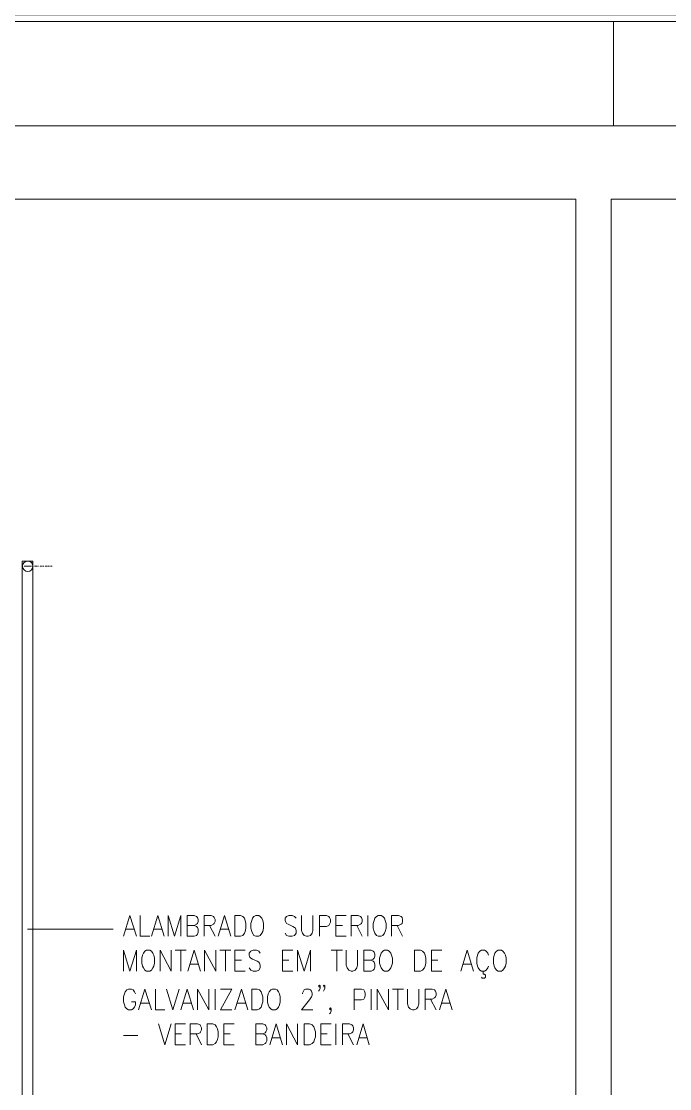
# Model space of a CAD drawing. Header units: millimetres. Extents: x 2928 to 3112, y 1220 to 1280.
# Drawn here: x 3069.41 to 3075.62, y 1270 to 1280.23 of the extents above; entities that cross this region are included whole.
import ezdxf
from ezdxf.xclip import XClip

# ---------------------------------------------------------------- set-up
doc = ezdxf.new("R2010")
doc.units = ezdxf.units.MM

# ---------------------------------------------------------------- blocks, each defined once
blk = doc.blocks.new('MF14B49E0')
at = {"color": 7, "linetype": 'Continuous', "lineweight": 9, "true_color": 0x000007}
blk.add_lwpolyline([(840.03, 593.45), (0, 593.45), (0, 0.23), (840.03, 0.23)], close=True, dxfattribs=at)

msp = doc.modelspace()

# ---------------------------------------------------------------- linework, layer by layer
at = {"color": 7, "linetype": 'Continuous', "lineweight": 20, "true_color": 0x000007}
for points in [[(3075.08179, 1280.22878), (3075.08179, 1279.22978), (3075.08179, 1279.22978)], [(3050.32489, 1258.80136), (3049.20514, 1258.80136), (3049.20514, 1278.52352), (3074.72122, 1278.52352), (3074.72122, 1258.80136), (3060.82607, 1258.80136)], [(3070.38943, 1271.46265), (3070.45062, 1271.66112), (3070.51182, 1271.46265)], [(3070.54986, 1271.66112), (3070.54986, 1271.46265), (3070.64083, 1271.46265)], [(3070.65572, 1271.46265), (3070.71692, 1271.66112), (3070.77811, 1271.46265)], [(3070.81616, 1271.46265), (3070.81616, 1271.66112), (3070.8757, 1271.46265), (3070.9369, 1271.66112), (3070.9369, 1271.46265)], [(3071.06591, 1271.56685), (3071.08906, 1271.55692), (3071.09899, 1271.547), (3071.10395, 1271.52881), (3071.10395, 1271.50069), (3071.09899, 1271.48084), (3071.08906, 1271.47092), (3071.06591, 1271.46265), (3070.99809, 1271.46265), (3070.99809, 1271.66112), (3071.06591, 1271.66112), (3071.08906, 1271.65285), (3071.09899, 1271.64293), (3071.10395, 1271.62308), (3071.10395, 1271.60489), (3071.09899, 1271.58504), (3071.08906, 1271.57677), (3071.06591, 1271.56685), (3070.99809, 1271.56685)], [(3071.16019, 1271.46265), (3071.16019, 1271.66112), (3071.228, 1271.66112), (3071.25115, 1271.65285), (3071.25777, 1271.64293), (3071.26604, 1271.62308), (3071.26604, 1271.60489), (3071.25777, 1271.58504), (3071.25115, 1271.57677), (3071.228, 1271.56685), (3071.16019, 1271.56685)], [(3071.29581, 1271.46265), (3071.35701, 1271.66112), (3071.41821, 1271.46265)], [(3072.04176, 1271.63466), (3072.02688, 1271.65285), (3072.00372, 1271.66112), (3071.97395, 1271.66112), (3071.95079, 1271.65285), (3071.93591, 1271.63466), (3071.93591, 1271.61481), (3071.94252, 1271.59662), (3071.95079, 1271.58504), (3071.96568, 1271.57677), (3072.01199, 1271.55692), (3072.02688, 1271.547), (3072.0368, 1271.53873), (3072.04176, 1271.51888), (3072.04176, 1271.49076), (3072.02688, 1271.47092), (3072.00372, 1271.46265), (3071.97395, 1271.46265), (3071.95079, 1271.47092), (3071.93591, 1271.49076)], [(3072.09469, 1271.66112), (3072.09469, 1271.51888), (3072.10461, 1271.49076), (3072.11784, 1271.47092), (3072.14265, 1271.46265), (3072.15754, 1271.46265), (3072.1807, 1271.47092), (3072.19558, 1271.49076), (3072.20385, 1271.51888), (3072.20385, 1271.66112)], [(3072.26505, 1271.46265), (3072.26505, 1271.66112), (3072.33286, 1271.66112), (3072.35602, 1271.65285), (3072.36263, 1271.64293), (3072.3709, 1271.62308), (3072.3709, 1271.59662), (3072.36263, 1271.57677), (3072.35602, 1271.56685), (3072.33286, 1271.55692), (3072.26505, 1271.55692)], [(3072.42383, 1271.46265), (3072.42383, 1271.66112), (3072.52307, 1271.66112)], [(3072.56938, 1271.46265), (3072.56938, 1271.66112), (3072.6372, 1271.66112), (3072.66035, 1271.65285), (3072.66697, 1271.64293), (3072.67524, 1271.62308), (3072.67524, 1271.60489), (3072.66697, 1271.58504), (3072.66035, 1271.57677), (3072.6372, 1271.56685), (3072.56938, 1271.56685)], [(3072.72817, 1271.66112), (3072.72817, 1271.46265), (3072.72817, 1271.46265)], [(3072.95642, 1271.46265), (3072.95642, 1271.66112), (3073.02423, 1271.66112), (3073.04739, 1271.65285), (3073.05731, 1271.64293), (3073.06227, 1271.62308), (3073.06227, 1271.60489), (3073.05731, 1271.58504), (3073.04739, 1271.57677), (3073.02423, 1271.56685), (3072.95642, 1271.56685)], [(3070.41258, 1271.52881), (3070.48867, 1271.52881), (3070.48867, 1271.52881)], [(3070.67887, 1271.52881), (3070.75496, 1271.52881), (3070.75496, 1271.52881)], [(3071.21311, 1271.56685), (3071.26604, 1271.46265), (3071.26604, 1271.46265)], [(3071.31897, 1271.52881), (3071.39505, 1271.52881), (3071.39505, 1271.52881)], [(3072.42383, 1271.56685), (3072.48503, 1271.56685), (3072.48503, 1271.56685)], [(3072.62231, 1271.56685), (3072.67524, 1271.46265), (3072.67524, 1271.46265)], [(3073.00934, 1271.56685), (3073.06227, 1271.46265), (3073.06227, 1271.46265)], [(3072.42383, 1271.46265), (3072.52307, 1271.46265), (3072.52307, 1271.46265)], [(3070.38943, 1271.12854), (3070.38943, 1271.32867), (3070.45062, 1271.12854), (3070.51182, 1271.32867), (3070.51182, 1271.12854)], [(3070.74007, 1271.12854), (3070.74007, 1271.32867), (3070.84593, 1271.12854), (3070.84593, 1271.32867)], [(3070.88397, 1271.32867), (3070.98982, 1271.32867), (3070.98982, 1271.32867)], [(3070.9369, 1271.32867), (3070.9369, 1271.12854), (3070.9369, 1271.12854)], [(3071.00636, 1271.12854), (3071.06591, 1271.32867), (3071.12711, 1271.12854)], [(3071.16515, 1271.12854), (3071.16515, 1271.32867), (3071.27431, 1271.12854), (3071.27431, 1271.32867)], [(3071.31235, 1271.32867), (3071.41821, 1271.32867), (3071.41821, 1271.32867)], [(3071.36528, 1271.32867), (3071.36528, 1271.12854), (3071.36528, 1271.12854)], [(3071.45625, 1271.12854), (3071.45625, 1271.32867), (3071.55549, 1271.32867)], [(3071.69939, 1271.2989), (3071.6845, 1271.31875), (3071.66134, 1271.32867), (3071.63157, 1271.32867), (3071.60842, 1271.31875), (3071.59353, 1271.2989), (3071.59353, 1271.28071), (3071.60015, 1271.26086), (3071.60842, 1271.25259), (3071.6233, 1271.24267), (3071.66961, 1271.22282), (3071.6845, 1271.21455), (3071.69277, 1271.20462), (3071.69939, 1271.18478), (3071.69939, 1271.15831), (3071.6845, 1271.13846), (3071.66134, 1271.12854), (3071.63157, 1271.12854), (3071.60842, 1271.13846), (3071.59353, 1271.15831)], [(3071.91275, 1271.12854), (3071.91275, 1271.32867), (3072.01199, 1271.32867)], [(3072.05665, 1271.12854), (3072.05665, 1271.32867), (3072.11784, 1271.12854), (3072.1807, 1271.32867), (3072.1807, 1271.12854)], [(3072.37917, 1271.32867), (3072.48503, 1271.32867), (3072.48503, 1271.32867)], [(3072.4321, 1271.32867), (3072.4321, 1271.12854), (3072.4321, 1271.12854)], [(3072.52307, 1271.32867), (3072.52307, 1271.18478), (3072.53134, 1271.15831), (3072.54623, 1271.13846), (3072.56938, 1271.12854), (3072.58427, 1271.12854), (3072.60743, 1271.13846), (3072.62231, 1271.15831), (3072.62893, 1271.18478), (3072.62893, 1271.32867)], [(3072.75959, 1271.2344), (3072.78109, 1271.22282), (3072.78936, 1271.21455), (3072.79763, 1271.19635), (3072.79763, 1271.16658), (3072.78936, 1271.14673), (3072.78109, 1271.13846), (3072.75959, 1271.12854), (3072.69012, 1271.12854), (3072.69012, 1271.32867), (3072.75959, 1271.32867), (3072.78109, 1271.31875), (3072.78936, 1271.31048), (3072.79763, 1271.29063), (3072.79763, 1271.27244), (3072.78936, 1271.25259), (3072.78109, 1271.24267), (3072.75959, 1271.2344), (3072.69012, 1271.2344)], [(3073.33849, 1271.12854), (3073.33849, 1271.32867), (3073.43773, 1271.32867)], [(3073.61967, 1271.12854), (3073.68086, 1271.32867), (3073.74206, 1271.12854)], [(3073.88596, 1271.28071), (3073.87934, 1271.2989), (3073.8628, 1271.31875), (3073.84792, 1271.32867), (3073.81814, 1271.32867), (3073.80326, 1271.31875), (3073.78672, 1271.2989), (3073.7801, 1271.28071), (3073.77183, 1271.25259), (3073.77183, 1271.20462), (3073.7801, 1271.17651), (3073.78672, 1271.15831), (3073.80326, 1271.13846), (3073.81814, 1271.12854), (3073.84792, 1271.12854), (3073.8628, 1271.13846), (3073.87934, 1271.15831), (3073.88596, 1271.17651)], [(3071.02787, 1271.19635), (3071.10395, 1271.19635), (3071.10395, 1271.19635)], [(3071.45625, 1271.2344), (3071.51745, 1271.2344), (3071.51745, 1271.2344)], [(3071.91275, 1271.2344), (3071.97395, 1271.2344), (3071.97395, 1271.2344)], [(3073.33849, 1271.2344), (3073.39969, 1271.2344), (3073.39969, 1271.2344)], [(3073.64282, 1271.19635), (3073.71891, 1271.19635), (3073.71891, 1271.19635)], [(3071.45625, 1271.12854), (3071.55549, 1271.12854), (3071.55549, 1271.12854)], [(3071.91275, 1271.12854), (3072.01199, 1271.12854), (3072.01199, 1271.12854)], [(3073.33849, 1271.12854), (3073.43773, 1271.12854), (3073.43773, 1271.12854)], [(3073.81814, 1271.07065), (3073.82476, 1271.06238), (3073.84792, 1271.06238), (3073.85619, 1271.07065), (3073.85619, 1271.0905), (3073.84792, 1271.10042), (3073.83303, 1271.10042), (3073.83303, 1271.12854)], [(3072.27167, 1270.9863), (3072.26505, 1270.97472), (3072.25678, 1270.9863), (3072.26505, 1270.99457), (3072.27167, 1270.9863), (3072.27167, 1270.96645), (3072.26505, 1270.94826), (3072.25678, 1270.93668)], [(3072.31798, 1270.9863), (3072.30971, 1270.97472), (3072.30309, 1270.9863), (3072.30971, 1270.99457), (3072.31798, 1270.9863), (3072.31798, 1270.96645), (3072.30971, 1270.94826), (3072.30309, 1270.93668)], [(3070.50355, 1270.91021), (3070.49528, 1270.92841), (3070.4804, 1270.94826), (3070.46551, 1270.95653), (3070.43574, 1270.95653), (3070.4192, 1270.94826), (3070.40431, 1270.92841), (3070.3977, 1270.91021), (3070.38943, 1270.88044), (3070.38943, 1270.83413), (3070.3977, 1270.80436), (3070.40431, 1270.78451), (3070.4192, 1270.76632), (3070.43574, 1270.75805), (3070.46551, 1270.75805), (3070.4804, 1270.76632), (3070.49528, 1270.78451), (3070.50355, 1270.80436), (3070.50355, 1270.83413), (3070.46551, 1270.83413)], [(3070.53332, 1270.75805), (3070.59452, 1270.95653), (3070.65572, 1270.75805)], [(3070.69376, 1270.95653), (3070.69376, 1270.75805), (3070.78473, 1270.75805)], [(3070.79962, 1270.95653), (3070.86081, 1270.75805), (3070.92201, 1270.95653)], [(3070.9369, 1270.75805), (3070.99809, 1270.95653), (3071.05929, 1270.75805)], [(3071.09899, 1270.75805), (3071.09899, 1270.95653), (3071.20484, 1270.75805), (3071.20484, 1270.95653)], [(3071.26604, 1270.95653), (3071.26604, 1270.75805), (3071.26604, 1270.75805)], [(3071.42648, 1270.75805), (3071.31897, 1270.75805), (3071.42648, 1270.95653), (3071.31897, 1270.95653)], [(3071.45625, 1270.75805), (3071.51745, 1270.95653), (3071.57864, 1270.75805)], [(3072.10461, 1270.91021), (3072.10461, 1270.91848), (3072.11288, 1270.93668), (3072.11784, 1270.94826), (3072.13273, 1270.95653), (3072.16581, 1270.95653), (3072.1807, 1270.94826), (3072.18897, 1270.93668), (3072.19558, 1270.91848), (3072.19558, 1270.89864), (3072.18897, 1270.88044), (3072.17077, 1270.85232), (3072.09469, 1270.75805), (3072.20385, 1270.75805)], [(3072.59916, 1270.75805), (3072.59916, 1270.95653), (3072.66697, 1270.95653), (3072.69012, 1270.94826), (3072.69839, 1270.93668), (3072.70501, 1270.91848), (3072.70501, 1270.89037), (3072.69839, 1270.87217), (3072.69012, 1270.86059), (3072.66697, 1270.85232), (3072.59916, 1270.85232)], [(3072.75959, 1270.95653), (3072.75959, 1270.75805), (3072.75959, 1270.75805)], [(3072.81914, 1270.75805), (3072.81914, 1270.95653), (3072.92664, 1270.75805), (3072.92664, 1270.95653)], [(3072.96469, 1270.95653), (3073.07054, 1270.95653), (3073.07054, 1270.95653)], [(3073.01761, 1270.95653), (3073.01761, 1270.75805), (3073.01761, 1270.75805)], [(3073.11024, 1270.95653), (3073.11024, 1270.81428), (3073.11851, 1270.78451), (3073.13339, 1270.76632), (3073.15655, 1270.75805), (3073.17144, 1270.75805), (3073.19459, 1270.76632), (3073.20948, 1270.78451), (3073.21609, 1270.81428), (3073.21609, 1270.95653)], [(3073.27729, 1270.75805), (3073.27729, 1270.95653), (3073.34676, 1270.95653), (3073.36826, 1270.94826), (3073.37653, 1270.93668), (3073.3848, 1270.91848), (3073.3848, 1270.89864), (3073.37653, 1270.88044), (3073.36826, 1270.87217), (3073.34676, 1270.86059), (3073.27729, 1270.86059)], [(3073.41457, 1270.75805), (3073.47577, 1270.95653), (3073.53697, 1270.75805)], [(3070.55648, 1270.82255), (3070.63256, 1270.82255), (3070.63256, 1270.82255)], [(3070.96005, 1270.82255), (3071.03614, 1270.82255), (3071.03614, 1270.82255)], [(3071.47941, 1270.82255), (3071.55549, 1270.82255), (3071.55549, 1270.82255)], [(3072.37917, 1270.76632), (3072.3709, 1270.75805), (3072.36263, 1270.76632), (3072.3709, 1270.77624), (3072.37917, 1270.76632), (3072.37917, 1270.74647), (3072.3709, 1270.72828), (3072.36263, 1270.72001)], [(3073.33022, 1270.86059), (3073.3848, 1270.75805), (3073.3848, 1270.75805)], [(3073.43773, 1270.82255), (3073.51381, 1270.82255), (3073.51381, 1270.82255)], [(3070.72353, 1270.62407), (3070.78473, 1270.42229), (3070.84593, 1270.62407)], [(3070.88397, 1270.42229), (3070.88397, 1270.62407), (3070.98321, 1270.62407)], [(3071.02787, 1270.42229), (3071.02787, 1270.62407), (3071.09899, 1270.62407), (3071.12214, 1270.61415), (3071.12711, 1270.60423), (3071.13703, 1270.58603), (3071.13703, 1270.56618), (3071.12711, 1270.54799), (3071.12214, 1270.53807), (3071.09899, 1270.52814), (3071.02787, 1270.52814)], [(3071.35039, 1270.42229), (3071.35039, 1270.62407), (3071.44798, 1270.62407)], [(3071.72254, 1270.52814), (3071.7457, 1270.51822), (3071.75231, 1270.50995), (3071.76058, 1270.4901), (3071.76058, 1270.46033), (3071.75231, 1270.44214), (3071.7457, 1270.43387), (3071.72254, 1270.42229), (3071.65473, 1270.42229), (3071.65473, 1270.62407), (3071.72254, 1270.62407), (3071.7457, 1270.61415), (3071.75231, 1270.60423), (3071.76058, 1270.58603), (3071.76058, 1270.56618), (3071.75231, 1270.54799), (3071.7457, 1270.53807), (3071.72254, 1270.52814), (3071.65473, 1270.52814)], [(3071.79035, 1270.42229), (3071.85155, 1270.62407), (3071.91275, 1270.42229)], [(3071.95079, 1270.42229), (3071.95079, 1270.62407), (3072.05665, 1270.42229), (3072.05665, 1270.62407)], [(3072.27994, 1270.42229), (3072.27994, 1270.62407), (3072.37917, 1270.62407)], [(3072.42383, 1270.62407), (3072.42383, 1270.42229), (3072.42383, 1270.42229)], [(3072.48503, 1270.42229), (3072.48503, 1270.62407), (3072.55284, 1270.62407), (3072.576, 1270.61415), (3072.58427, 1270.60423), (3072.59089, 1270.58603), (3072.59089, 1270.56618), (3072.58427, 1270.54799), (3072.576, 1270.53807), (3072.55284, 1270.52814), (3072.48503, 1270.52814)], [(3072.62231, 1270.42229), (3072.68351, 1270.62407), (3072.74305, 1270.42229)], [(3070.38943, 1270.50995), (3070.52671, 1270.50995), (3070.52671, 1270.50995)], [(3070.88397, 1270.52814), (3070.94517, 1270.52814), (3070.94517, 1270.52814)], [(3071.0841, 1270.52814), (3071.13703, 1270.42229), (3071.13703, 1270.42229)], [(3071.35039, 1270.52814), (3071.40994, 1270.52814), (3071.40994, 1270.52814)], [(3071.81351, 1270.4901), (3071.88959, 1270.4901), (3071.88959, 1270.4901)], [(3072.27994, 1270.52814), (3072.34113, 1270.52814), (3072.34113, 1270.52814)], [(3072.53796, 1270.52814), (3072.59089, 1270.42229), (3072.59089, 1270.42229)], [(3072.64547, 1270.4901), (3072.72155, 1270.4901), (3072.72155, 1270.4901)], [(3070.88397, 1270.42229), (3070.98321, 1270.42229), (3070.98321, 1270.42229)], [(3071.35039, 1270.42229), (3071.44798, 1270.42229), (3071.44798, 1270.42229)], [(3072.27994, 1270.42229), (3072.37917, 1270.42229), (3072.37917, 1270.42229)]]:
    msp.add_lwpolyline(points, dxfattribs=at)
at = {"color": 7, "linetype": 'Continuous', "lineweight": 9, "true_color": 0x000007}
msp.add_lwpolyline([(3111.04942, 1279.22812), (3030.52665, 1279.22812), (3030.52665, 1221.89096), (3111.04942, 1221.89096)], close=True, dxfattribs=at)
msp.add_lwpolyline([(3076.18335, 1258.80136), (3075.05864, 1258.80136), (3075.05864, 1278.52352), (3094.76095, 1278.52352), (3094.76095, 1258.80136), (3086.68287, 1258.80136)], dxfattribs=at)
at = {"color": 7, "linetype": 'Continuous', "lineweight": 5, "true_color": 0x000007}
msp.add_lwpolyline([(3069.51943, 1263.95519), (3069.51943, 1275.05676), (3069.41854, 1275.05676), (3069.41854, 1263.95519)], dxfattribs=at)
at = {"color": 252, "linetype": 'Continuous', "lineweight": 13, "true_color": 0x989898}
for points in [[(3069.41357, 1275.00714), (3069.42515, 1275.00714), (3069.42515, 1275.00714)], [(3069.43177, 1275.00714), (3069.43011, 1275.0088), (3069.43011, 1275.0088)], [(3069.43838, 1275.00714), (3069.45162, 1275.00714), (3069.45162, 1275.00714)], [(3069.45823, 1275.00714), (3069.45492, 1275.0088), (3069.45492, 1275.0088)], [(3069.46319, 1275.00714), (3069.47643, 1275.00714), (3069.47643, 1275.00714)], [(3069.48139, 1275.00714), (3069.47808, 1275.0088), (3069.47808, 1275.0088)], [(3069.48635, 1275.00714), (3069.49958, 1275.00714), (3069.49958, 1275.00714)], [(3069.5062, 1275.00714), (3069.50454, 1275.0088), (3069.50454, 1275.0088)], [(3069.51281, 1275.00714), (3069.52439, 1275.00714), (3069.52439, 1275.00714)], [(3069.53101, 1275.00714), (3069.52935, 1275.0088), (3069.52935, 1275.0088)], [(3069.53762, 1275.00714), (3069.55085, 1275.00714), (3069.55085, 1275.00714)], [(3069.55747, 1275.00714), (3069.55582, 1275.0088), (3069.55582, 1275.0088)], [(3069.56409, 1275.00714), (3069.57566, 1275.00714), (3069.57566, 1275.00714)], [(3069.58228, 1275.00714), (3069.58063, 1275.0088), (3069.58063, 1275.0088)], [(3069.5889, 1275.00714), (3069.60213, 1275.00714), (3069.60213, 1275.00714)], [(3069.60709, 1275.00714), (3069.60544, 1275.0088), (3069.60544, 1275.0088)], [(3069.61371, 1275.00714), (3069.62528, 1275.00714), (3069.62528, 1275.00714)], [(3069.63025, 1275.00714), (3069.62859, 1275.0088), (3069.62859, 1275.0088)], [(3069.63686, 1275.00714), (3069.65009, 1275.00714), (3069.65009, 1275.00714)], [(3069.65671, 1275.00714), (3069.65506, 1275.0088), (3069.65506, 1275.0088)], [(3069.66333, 1275.00714), (3069.6749, 1275.00714), (3069.6749, 1275.00714)], [(3069.68152, 1275.00714), (3069.67987, 1275.0088), (3069.67987, 1275.0088)], [(3069.68814, 1275.00714), (3069.70468, 1275.00714), (3069.70468, 1275.00714)]]:
    msp.add_lwpolyline(points, dxfattribs=at)
at = {"color": 7, "linetype": 'Continuous', "lineweight": 20, "true_color": 0x000007}
for points in [[(3071.45625, 1271.46265), (3071.45625, 1271.66112), (3071.50918, 1271.66112), (3071.53233, 1271.65285), (3071.54722, 1271.63466), (3071.55549, 1271.61481), (3071.5621, 1271.58504), (3071.5621, 1271.53873), (3071.55549, 1271.50896), (3071.54722, 1271.49076), (3071.53233, 1271.47092), (3071.50918, 1271.46265)], [(3071.65473, 1271.66112), (3071.63819, 1271.65285), (3071.6233, 1271.63466), (3071.61669, 1271.61481), (3071.60842, 1271.58504), (3071.60842, 1271.53873), (3071.61669, 1271.50896), (3071.6233, 1271.49076), (3071.63819, 1271.47092), (3071.65473, 1271.46265), (3071.6845, 1271.46265), (3071.69939, 1271.47092), (3071.71427, 1271.49076), (3071.72254, 1271.50896), (3071.73081, 1271.53873), (3071.73081, 1271.58504), (3071.72254, 1271.61481), (3071.71427, 1271.63466), (3071.69939, 1271.65285), (3071.6845, 1271.66112)], [(3072.82741, 1271.66112), (3072.81252, 1271.65285), (3072.79763, 1271.63466), (3072.78936, 1271.61481), (3072.78109, 1271.58504), (3072.78109, 1271.53873), (3072.78936, 1271.50896), (3072.79763, 1271.49076), (3072.81252, 1271.47092), (3072.82741, 1271.46265), (3072.85718, 1271.46265), (3072.87372, 1271.47092), (3072.8886, 1271.49076), (3072.89522, 1271.50896), (3072.90349, 1271.53873), (3072.90349, 1271.58504), (3072.89522, 1271.61481), (3072.8886, 1271.63466), (3072.87372, 1271.65285), (3072.85718, 1271.66112)], [(3070.60941, 1271.32867), (3070.59452, 1271.31875), (3070.57964, 1271.2989), (3070.57137, 1271.28071), (3070.56475, 1271.25259), (3070.56475, 1271.20462), (3070.57137, 1271.17651), (3070.57964, 1271.15831), (3070.59452, 1271.13846), (3070.60941, 1271.12854), (3070.64083, 1271.12854), (3070.65572, 1271.13846), (3070.6706, 1271.15831), (3070.67887, 1271.17651), (3070.68549, 1271.20462), (3070.68549, 1271.25259), (3070.67887, 1271.28071), (3070.6706, 1271.2989), (3070.65572, 1271.31875), (3070.64083, 1271.32867)], [(3072.8886, 1271.32867), (3072.87372, 1271.31875), (3072.85718, 1271.2989), (3072.85056, 1271.28071), (3072.84229, 1271.25259), (3072.84229, 1271.20462), (3072.85056, 1271.17651), (3072.85718, 1271.15831), (3072.87372, 1271.13846), (3072.8886, 1271.12854), (3072.91838, 1271.12854), (3072.93326, 1271.13846), (3072.94815, 1271.15831), (3072.95642, 1271.17651), (3072.96469, 1271.20462), (3072.96469, 1271.25259), (3072.95642, 1271.28071), (3072.94815, 1271.2989), (3072.93326, 1271.31875), (3072.91838, 1271.32867)], [(3073.1764, 1271.12854), (3073.1764, 1271.32867), (3073.23263, 1271.32867), (3073.25413, 1271.31875), (3073.27067, 1271.2989), (3073.27729, 1271.28071), (3073.28556, 1271.25259), (3073.28556, 1271.20462), (3073.27729, 1271.17651), (3073.27067, 1271.15831), (3073.25413, 1271.13846), (3073.23263, 1271.12854)], [(3073.97693, 1271.32867), (3073.96204, 1271.31875), (3073.94716, 1271.2989), (3073.93889, 1271.28071), (3073.93227, 1271.25259), (3073.93227, 1271.20462), (3073.93889, 1271.17651), (3073.94716, 1271.15831), (3073.96204, 1271.13846), (3073.97693, 1271.12854), (3074.01001, 1271.12854), (3074.02324, 1271.13846), (3074.03813, 1271.15831), (3074.04805, 1271.17651), (3074.05301, 1271.20462), (3074.05301, 1271.25259), (3074.04805, 1271.28071), (3074.03813, 1271.2989), (3074.02324, 1271.31875), (3074.01001, 1271.32867)], [(3071.61669, 1270.75805), (3071.61669, 1270.95653), (3071.66961, 1270.95653), (3071.69277, 1270.94826), (3071.70766, 1270.92841), (3071.71427, 1270.91021), (3071.72254, 1270.88044), (3071.72254, 1270.83413), (3071.71427, 1270.80436), (3071.70766, 1270.78451), (3071.69277, 1270.76632), (3071.66961, 1270.75805)], [(3071.81351, 1270.95653), (3071.79862, 1270.94826), (3071.78374, 1270.92841), (3071.77547, 1270.91021), (3071.76885, 1270.88044), (3071.76885, 1270.83413), (3071.77547, 1270.80436), (3071.78374, 1270.78451), (3071.79862, 1270.76632), (3071.81351, 1270.75805), (3071.84494, 1270.75805), (3071.85982, 1270.76632), (3071.87471, 1270.78451), (3071.88298, 1270.80436), (3071.88959, 1270.83413), (3071.88959, 1270.88044), (3071.88298, 1270.91021), (3071.87471, 1270.92841), (3071.85982, 1270.94826), (3071.84494, 1270.95653)], [(3071.18996, 1270.42229), (3071.18996, 1270.62407), (3071.24288, 1270.62407), (3071.26604, 1270.61415), (3071.28093, 1270.5943), (3071.2892, 1270.57611), (3071.29581, 1270.54799), (3071.29581, 1270.49837), (3071.2892, 1270.47191), (3071.28093, 1270.45206), (3071.26604, 1270.43387), (3071.24288, 1270.42229)], [(3072.11784, 1270.42229), (3072.11784, 1270.62407), (3072.17077, 1270.62407), (3072.19558, 1270.61415), (3072.21047, 1270.5943), (3072.21874, 1270.57611), (3072.22701, 1270.54799), (3072.22701, 1270.49837), (3072.21874, 1270.47191), (3072.21047, 1270.45206), (3072.19558, 1270.43387), (3072.17077, 1270.42229)]]:
    msp.add_lwpolyline(points, close=True, dxfattribs=at)
at = {"color": 253, "linetype": 'Continuous', "lineweight": 5, "true_color": 0x9a9a9a}
msp.add_lwpolyline([(3069.51447, 1271.52881), (3069.46981, 1271.52881), (3070.29019, 1271.52881)], dxfattribs=at)
at = {"color": 7, "linetype": 'Continuous', "lineweight": 20, "true_color": 0x000007}
msp.add_open_spline([(3069.52108, 1275.00714), (3069.52108, 1275.03526), (3069.49793, 1275.05676), (3069.47146, 1275.05676), (3069.47146, 1275.05676), (3069.44335, 1275.05676), (3069.42184, 1275.03526), (3069.42184, 1275.00714), (3069.42184, 1275.00714), (3069.42184, 1274.98068), (3069.44335, 1274.95752), (3069.47146, 1274.95752), (3069.47146, 1274.95752), (3069.49793, 1274.95752), (3069.52108, 1274.98068), (3069.52108, 1275.00714)], degree=3, knots=[0, 0, 0, 0, 0.0625, 0.0625, 0.0625, 0.062501, 0.125, 0.125, 0.125, 0.125001, 0.1875, 0.1875, 0.1875, 0.187501, 1, 1, 1, 1], dxfattribs=at)

# ---------------------------------------------------------------- block references
at = {"color": 7, "true_color": 0xffffff}
ref = msp.add_blockref('MF14B49E0', (3028.04236, 1220.88198), dxfattribs=dict(at, xscale=0.1, yscale=0.1, zscale=0.1))
XClip(ref).set_block_clipping_path([(0, 0.2320201385), (841.02, 594.08)])

doc.saveas('drawing.dxf')
